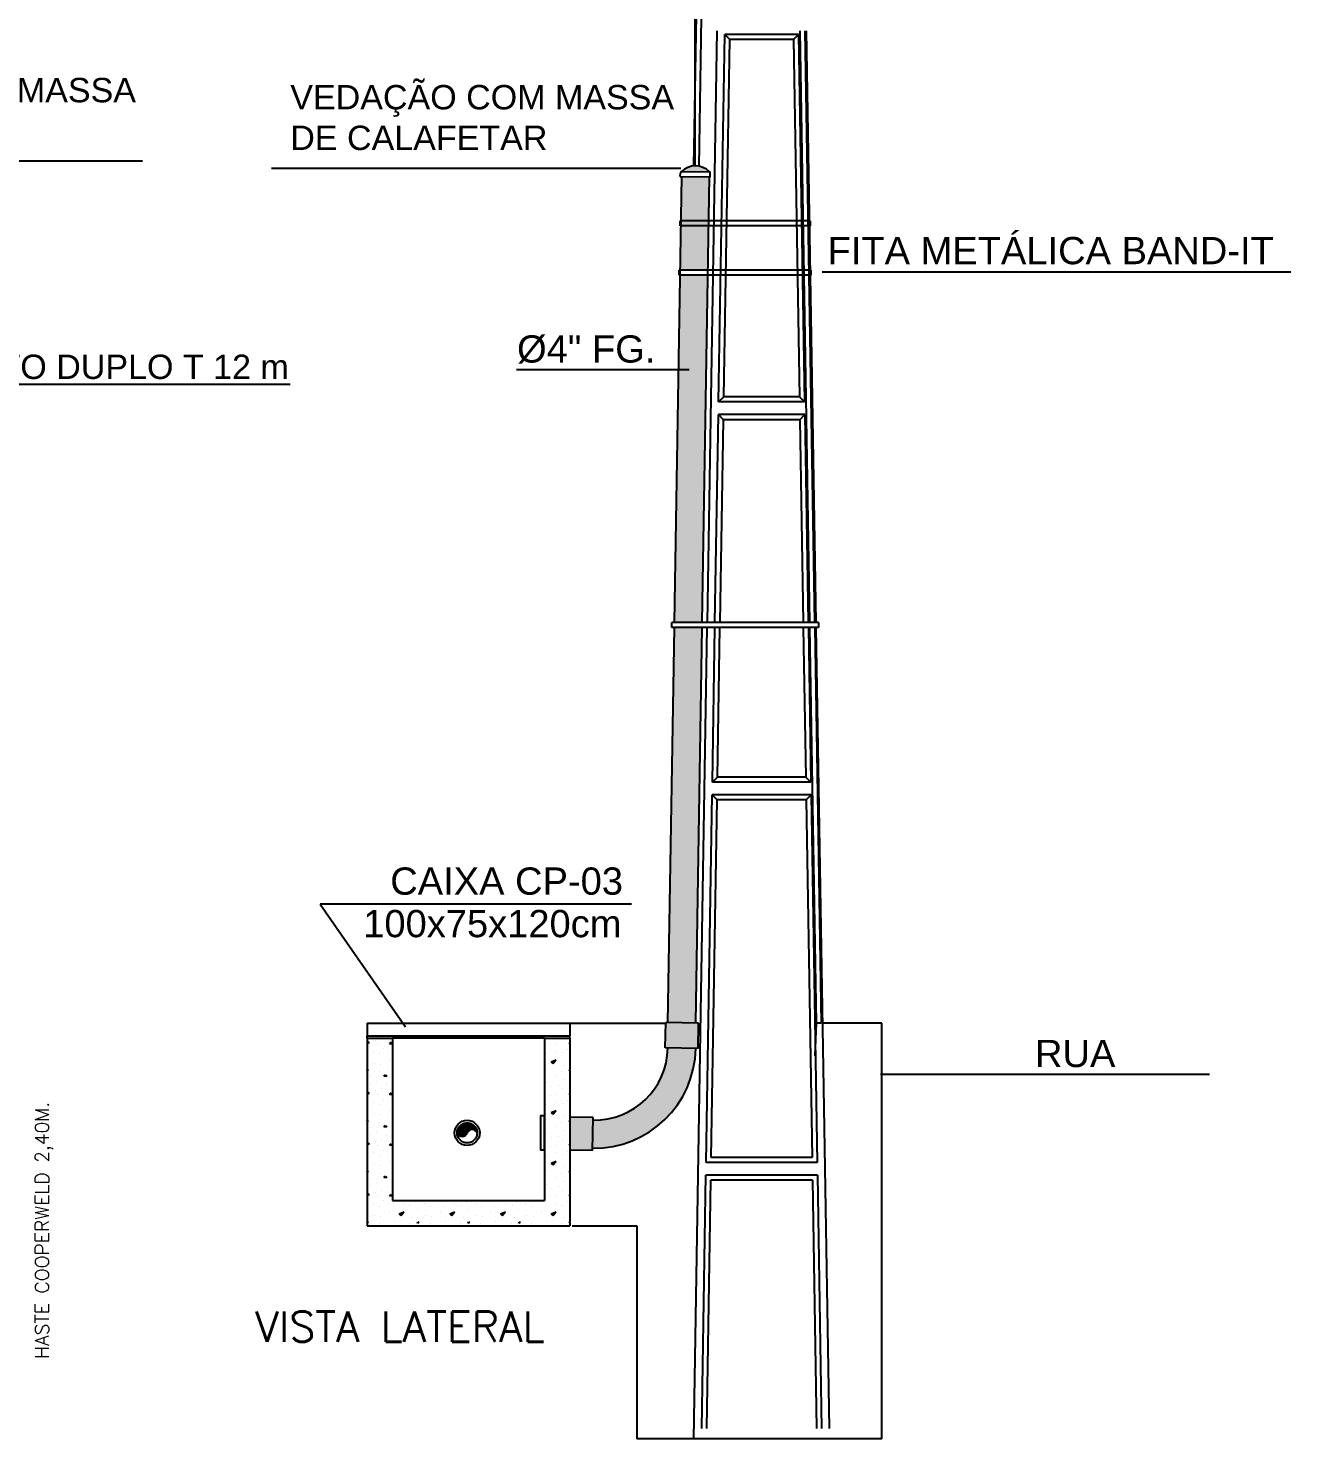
# Model space of a CAD drawing. Header units: metres. Extents: x 4188.7 to 4272.1, y 2012.8 to 2020.9.
# Drawn here: x 4239.839 to 4241.966, y 2015.596 to 2017.971 of the extents above; entities that cross this region are included whole.
import ezdxf

# ---------------------------------------------------------------- set-up
doc = ezdxf.new("R2010")
doc.units = ezdxf.units.M
doc.linetypes.add('USTATION2', pattern=[1, 0.75, -0.25])
for name, color, linetype in [('A-PARED', 7, 'Continuous'), ('A-TEXTO', 4, 'Continuous'), ('CONDUTOR', 5, 'Continuous'), ('ELE-ELO-FGO-2', 6, 'Continuous'), ('FIOS', 7, 'Continuous'), ('QUADRO DE CARGAS', 7, 'Continuous'), ('Rede elétrica', 7, 'Continuous'), ('TRAFO', 7, 'Continuous')]:
    doc.layers.add(name, color=color, linetype=linetype)
doc.styles.add('arial', font='arial.ttf')
doc.styles.add('REGUA_140_MM', font='romans.shx', dxfattribs={"height": 4})
doc.styles.add('REGUA_60_MM', font='romans.shx', dxfattribs={"height": 1.8})

# ---------------------------------------------------------------- blocks, each defined once
blk = doc.blocks.new('*X81')
at = {"color": 0}
for p, q in [((-54472.08, 48096.05), (-54468.33, 48099.81)), ((-54472.08, 48096.23), (-54468.51, 48099.81)), ((-54472.07, 48096.42), (-54468.7, 48099.79)), ((-54472.04, 48096.63), (-54468.9, 48099.77)), ((-54472.03, 48095.93), (-54468.15, 48099.81)), ((-54472, 48096.84), (-54469.12, 48099.73)), ((-54471.97, 48095.81), (-54467.99, 48099.79)), ((-54471.94, 48097.08), (-54469.35, 48099.67)), ((-54471.91, 48095.7), (-54467.83, 48099.78)), ((-54471.86, 48097.34), (-54469.61, 48099.59)), ((-54471.84, 48095.59), (-54467.68, 48099.75)), ((-54471.76, 48095.49), (-54467.53, 48099.72)), ((-54471.74, 48097.64), (-54469.91, 48099.46)), ((-54471.68, 48095.4), (-54467.39, 48099.69)), ((-54471.59, 48095.31), (-54467.25, 48099.65)), ((-54471.53, 48098.02), (-54470.29, 48099.26)), ((-54471.5, 48095.22), (-54467.12, 48099.61)), ((-54471.4, 48095.14), (-54466.99, 48099.56)), ((-54471.3, 48095.07), (-54466.86, 48099.51)), ((-54471.19, 48095.01), (-54466.74, 48099.45)), ((-54471.07, 48094.94), (-54466.62, 48099.4)), ((-54470.95, 48094.89), (-54466.5, 48099.33)), ((-54470.82, 48094.84), (-54466.39, 48099.27)), ((-54470.68, 48094.81), (-54466.28, 48099.2)), ((-54470.53, 48094.78), (-54466.18, 48099.13)), ((-54470.38, 48094.76), (-54466.08, 48099.05)), ((-54470.21, 48094.75), (-54465.98, 48098.98)), ((-54470.02, 48094.76), (-54465.88, 48098.9)), ((-54467.56, 48097.04), (-54465.79, 48098.81)), ((-54467.19, 48097.23), (-54465.7, 48098.73)), ((-54466.93, 48097.31), (-54465.61, 48098.64)), ((-54466.72, 48097.36), (-54465.53, 48098.55)), ((-54466.52, 48097.37), (-54465.44, 48098.45)), ((-54469.81, 48094.79), (-54468.12, 48096.48)), ((-54469.57, 48094.85), (-54468.32, 48096.11)), ((-54469.26, 48094.99), (-54468.46, 48095.79)), ((-54466.35, 48097.37), (-54465.37, 48098.35)), ((-54466.19, 48097.35), (-54465.29, 48098.25)), ((-54466.04, 48097.33), (-54465.22, 48098.15)), ((-54465.9, 48097.29), (-54465.15, 48098.04)), ((-54465.76, 48097.25), (-54465.08, 48097.93)), ((-54465.64, 48097.2), (-54465.02, 48097.81)), ((-54465.52, 48097.14), (-54464.96, 48097.7)), ((-54465.41, 48097.07), (-54464.9, 48097.58)), ((-54465.3, 48097), (-54464.85, 48097.45)), ((-54465.2, 48096.93), (-54464.8, 48097.32)), ((-54465.11, 48096.84), (-54464.76, 48097.19)), ((-54465.02, 48096.76), (-54464.72, 48097.05)), ((-54464.93, 48096.66), (-54464.68, 48096.91)), ((-54464.86, 48096.56), (-54464.65, 48096.77)), ((-54464.78, 48096.46), (-54464.63, 48096.62)), ((-54464.72, 48096.35), (-54464.61, 48096.46)), ((-54464.66, 48096.23), (-54464.59, 48096.3)), ((-54464.6, 48096.11), (-54464.58, 48096.13))]:
    blk.add_line(p, q, dxfattribs=at)
blk = doc.blocks.new('*X82')
at = {"color": 0}
for p, q in [((14.044, -3.832), (14.0407, -3.8276)), ((14.0407, -3.8309), (14.044, -3.832)), ((14.096, -3.832), (14.096, -3.832)), ((14.116, -3.836), (14.116, -3.836)), ((14.744, -3.826), (14.742, -3.832)), ((14.742, -3.832), (14.752, -3.832)), ((14.752, -3.832), (14.744, -3.826)), ((14.798, -3.834), (14.798, -3.834)), ((14.808, -3.818), (14.808, -3.818)), ((14.838, -3.824), (14.832, -3.828)), ((14.832, -3.828), (14.8407, -3.8309)), ((14.8407, -3.8276), (14.838, -3.824)), ((14.042, -3.884), (14.042, -3.884)), ((14.05, -3.856), (14.05, -3.856)), ((14.068, -3.868), (14.068, -3.868)), ((14.094, -3.862), (14.094, -3.862)), ((14.136, -3.872), (14.136, -3.872)), ((14.776, -3.852), (14.776, -3.852)), ((14.79, -3.872), (14.79, -3.872)), ((14.814, -3.862), (14.814, -3.862)), ((14.042, -3.94), (14.0407, -3.9361)), ((14.0407, -3.9391), (14.042, -3.94)), ((14.06, -3.916), (14.06, -3.916)), ((14.072, -3.942), (14.072, -3.942)), ((14.094, -3.896), (14.114, -3.904)), ((14.106, -3.91), (14.094, -3.896)), ((14.114, -3.904), (14.106, -3.91)), ((14.132, -3.932), (14.132, -3.932)), ((14.752, -3.896), (14.752, -3.896)), ((14.786, -3.912), (14.786, -3.912)), ((14.792, -3.942), (14.792, -3.942)), ((14.812, -3.908), (14.812, -3.908)), ((14.84, -3.934), (14.836, -3.936)), ((14.836, -3.936), (14.8407, -3.9391)), ((14.8407, -3.9361), (14.84, -3.934)), ((14.066, -3.974), (14.066, -3.974)), ((14.084, -3.996), (14.084, -3.996)), ((14.098, -3.958), (14.098, -3.958)), ((14.114, -4.002), (14.114, -4.002)), ((14.132, -3.986), (14.132, -3.986)), ((14.768, -3.954), (14.762, -3.96)), ((14.762, -3.96), (14.774, -3.96)), ((14.762, -3.994), (14.762, -3.994)), ((14.774, -3.96), (14.768, -3.954)), ((14.802, -3.98), (14.802, -3.98)), ((14.826, -3.99), (14.826, -3.99)), ((14.828, -3.962), (14.828, -3.962)), ((14.044, -4.032), (14.0407, -4.0276)), ((14.0407, -4.0309), (14.044, -4.032)), ((14.05, -4.056), (14.05, -4.056)), ((14.07, -4.01), (14.07, -4.01)), ((14.094, -4.062), (14.094, -4.062)), ((14.096, -4.032), (14.096, -4.032)), ((14.116, -4.036), (14.116, -4.036)), ((14.744, -4.026), (14.742, -4.032)), ((14.742, -4.032), (14.752, -4.032)), ((14.752, -4.032), (14.744, -4.026)), ((14.776, -4.052), (14.776, -4.052)), ((14.784, -4.01), (14.784, -4.01)), ((14.798, -4.034), (14.798, -4.034)), ((14.808, -4.018), (14.808, -4.018)), ((14.814, -4.062), (14.814, -4.062)), ((14.838, -4.024), (14.832, -4.028)), ((14.832, -4.028), (14.8407, -4.0309)), ((14.8407, -4.0276), (14.838, -4.024)), ((14.042, -4.084), (14.042, -4.084)), ((14.06, -4.116), (14.06, -4.116)), ((14.068, -4.068), (14.068, -4.068)), ((14.094, -4.096), (14.114, -4.104)), ((14.106, -4.11), (14.094, -4.096)), ((14.114, -4.104), (14.106, -4.11)), ((14.136, -4.072), (14.136, -4.072)), ((14.752, -4.096), (14.752, -4.096)), ((14.786, -4.112), (14.786, -4.112)), ((14.79, -4.072), (14.79, -4.072)), ((14.812, -4.108), (14.812, -4.108)), ((14.042, -4.14), (14.0407, -4.1361)), ((14.0407, -4.1391), (14.042, -4.14)), ((14.072, -4.142), (14.072, -4.142)), ((14.098, -4.158), (14.098, -4.158)), ((14.132, -4.132), (14.132, -4.132)), ((14.768, -4.154), (14.762, -4.16)), ((14.762, -4.16), (14.774, -4.16)), ((14.774, -4.16), (14.768, -4.154)), ((14.792, -4.142), (14.792, -4.142)), ((14.828, -4.162), (14.828, -4.162)), ((14.84, -4.134), (14.836, -4.136)), ((14.836, -4.136), (14.8407, -4.1391)), ((14.8407, -4.1361), (14.84, -4.134)), ((14.044, -4.232), (14.0407, -4.2276)), ((14.066, -4.174), (14.066, -4.174)), ((14.07, -4.21), (14.07, -4.21)), ((14.084, -4.196), (14.084, -4.196)), ((14.114, -4.202), (14.114, -4.202)), ((14.132, -4.186), (14.132, -4.186)), ((14.744, -4.226), (14.742, -4.232)), ((14.752, -4.232), (14.744, -4.226)), ((14.762, -4.194), (14.762, -4.194)), ((14.784, -4.21), (14.784, -4.21)), ((14.802, -4.18), (14.802, -4.18)), ((14.808, -4.218), (14.808, -4.218)), ((14.826, -4.19), (14.826, -4.19)), ((14.838, -4.224), (14.832, -4.228)), ((14.832, -4.228), (14.8407, -4.2309)), ((14.8407, -4.2276), (14.838, -4.224)), ((14.0407, -4.2309), (14.044, -4.232)), ((14.042, -4.284), (14.042, -4.284)), ((14.05, -4.256), (14.05, -4.256)), ((14.068, -4.268), (14.068, -4.268)), ((14.094, -4.262), (14.094, -4.262)), ((14.096, -4.232), (14.096, -4.232)), ((14.116, -4.236), (14.116, -4.236)), ((14.136, -4.272), (14.136, -4.272)), ((14.742, -4.232), (14.752, -4.232)), ((14.776, -4.252), (14.776, -4.252)), ((14.79, -4.272), (14.79, -4.272)), ((14.798, -4.234), (14.798, -4.234)), ((14.814, -4.262), (14.814, -4.262)), ((14.042, -4.34), (14.0407, -4.3361)), ((14.0407, -4.3391), (14.042, -4.34)), ((14.06, -4.316), (14.06, -4.316)), ((14.094, -4.296), (14.114, -4.304)), ((14.106, -4.31), (14.094, -4.296)), ((14.114, -4.304), (14.106, -4.31)), ((14.132, -4.332), (14.132, -4.332)), ((14.752, -4.296), (14.752, -4.296)), ((14.786, -4.312), (14.786, -4.312)), ((14.812, -4.308), (14.812, -4.308)), ((14.84, -4.334), (14.836, -4.336)), ((14.836, -4.336), (14.8407, -4.3391)), ((14.8407, -4.3361), (14.84, -4.334)), ((14.066, -4.374), (14.066, -4.374)), ((14.072, -4.342), (14.072, -4.342)), ((14.084, -4.396), (14.084, -4.396)), ((14.098, -4.358), (14.098, -4.358)), ((14.132, -4.386), (14.132, -4.386)), ((14.768, -4.354), (14.762, -4.36)), ((14.762, -4.36), (14.774, -4.36)), ((14.762, -4.394), (14.762, -4.394)), ((14.774, -4.36), (14.768, -4.354)), ((14.792, -4.342), (14.792, -4.342)), ((14.802, -4.38), (14.802, -4.38)), ((14.826, -4.39), (14.826, -4.39)), ((14.828, -4.362), (14.828, -4.362)), ((14.044, -4.432), (14.0407, -4.4276)), ((14.0407, -4.4309), (14.044, -4.432)), ((14.07, -4.41), (14.07, -4.41)), ((14.096, -4.432), (14.096, -4.432)), ((14.114, -4.402), (14.114, -4.402)), ((14.116, -4.436), (14.116, -4.436)), ((14.744, -4.426), (14.742, -4.432)), ((14.742, -4.432), (14.752, -4.432)), ((14.752, -4.432), (14.744, -4.426)), ((14.784, -4.41), (14.784, -4.41)), ((14.798, -4.434), (14.798, -4.434)), ((14.808, -4.418), (14.808, -4.418)), ((14.838, -4.424), (14.832, -4.428)), ((14.832, -4.428), (14.8407, -4.4309)), ((14.8407, -4.4276), (14.838, -4.424)), ((14.042, -4.484), (14.042, -4.484)), ((14.05, -4.456), (14.05, -4.456)), ((14.068, -4.468), (14.068, -4.468)), ((14.094, -4.462), (14.094, -4.462)), ((14.094, -4.496), (14.114, -4.504)), ((14.106, -4.51), (14.094, -4.496)), ((14.114, -4.504), (14.106, -4.51)), ((14.136, -4.472), (14.136, -4.472)), ((14.152, -4.496), (14.152, -4.496)), ((14.176, -4.452), (14.176, -4.452)), ((14.19, -4.472), (14.19, -4.472)), ((14.214, -4.462), (14.214, -4.462)), ((14.242, -4.484), (14.242, -4.484)), ((14.25, -4.456), (14.25, -4.456)), ((14.268, -4.468), (14.268, -4.468)), ((14.294, -4.462), (14.294, -4.462)), ((14.294, -4.496), (14.314, -4.504)), ((14.306, -4.51), (14.294, -4.496)), ((14.314, -4.504), (14.306, -4.51)), ((14.336, -4.472), (14.336, -4.472)), ((14.352, -4.496), (14.352, -4.496)), ((14.376, -4.452), (14.376, -4.452)), ((14.39, -4.472), (14.39, -4.472)), ((14.414, -4.462), (14.414, -4.462)), ((14.442, -4.484), (14.442, -4.484)), ((14.45, -4.456), (14.45, -4.456)), ((14.468, -4.468), (14.468, -4.468)), ((14.494, -4.462), (14.494, -4.462)), ((14.494, -4.496), (14.514, -4.504)), ((14.506, -4.51), (14.494, -4.496)), ((14.514, -4.504), (14.506, -4.51)), ((14.536, -4.472), (14.536, -4.472)), ((14.552, -4.496), (14.552, -4.496)), ((14.576, -4.452), (14.576, -4.452)), ((14.59, -4.472), (14.59, -4.472)), ((14.614, -4.462), (14.614, -4.462)), ((14.642, -4.484), (14.642, -4.484)), ((14.65, -4.456), (14.65, -4.456)), ((14.668, -4.468), (14.668, -4.468)), ((14.694, -4.462), (14.694, -4.462)), ((14.694, -4.496), (14.714, -4.504)), ((14.706, -4.51), (14.694, -4.496)), ((14.714, -4.504), (14.706, -4.51)), ((14.736, -4.472), (14.736, -4.472)), ((14.752, -4.496), (14.752, -4.496)), ((14.776, -4.452), (14.776, -4.452)), ((14.79, -4.472), (14.79, -4.472)), ((14.814, -4.462), (14.814, -4.462)), ((14.042, -4.54), (14.0407, -4.5361)), ((14.0407, -4.5391), (14.042, -4.54)), ((14.06, -4.516), (14.06, -4.516)), ((14.072, -4.542), (14.072, -4.542)), ((14.132, -4.532), (14.132, -4.532)), ((14.186, -4.512), (14.186, -4.512)), ((14.192, -4.542), (14.192, -4.542)), ((14.212, -4.508), (14.212, -4.508)), ((14.24, -4.534), (14.236, -4.536)), ((14.236, -4.536), (14.242, -4.54)), ((14.242, -4.54), (14.24, -4.534)), ((14.26, -4.516), (14.26, -4.516)), ((14.272, -4.542), (14.272, -4.542)), ((14.332, -4.532), (14.332, -4.532)), ((14.386, -4.512), (14.386, -4.512)), ((14.392, -4.542), (14.392, -4.542)), ((14.412, -4.508), (14.412, -4.508)), ((14.44, -4.534), (14.436, -4.536)), ((14.436, -4.536), (14.442, -4.54)), ((14.442, -4.54), (14.44, -4.534)), ((14.46, -4.516), (14.46, -4.516)), ((14.472, -4.542), (14.472, -4.542)), ((14.532, -4.532), (14.532, -4.532)), ((14.586, -4.512), (14.586, -4.512)), ((14.592, -4.542), (14.592, -4.542)), ((14.612, -4.508), (14.612, -4.508)), ((14.64, -4.534), (14.636, -4.536)), ((14.636, -4.536), (14.642, -4.54)), ((14.642, -4.54), (14.64, -4.534)), ((14.66, -4.516), (14.66, -4.516)), ((14.672, -4.542), (14.672, -4.542)), ((14.732, -4.532), (14.732, -4.532)), ((14.786, -4.512), (14.786, -4.512)), ((14.792, -4.542), (14.792, -4.542)), ((14.812, -4.508), (14.812, -4.508)), ((14.84, -4.534), (14.836, -4.536)), ((14.836, -4.536), (14.8407, -4.5391)), ((14.8407, -4.5361), (14.84, -4.534))]:
    blk.add_line(p, q, dxfattribs=at)

msp = doc.modelspace()

# ---------------------------------------------------------------- hatches: boundary and pattern name
msp.add_hatch(color=256).paths.add_polyline_path([(4240.93961, 2017.73004), (4240.9396, 2017.72984, -0.081802), (4240.94056, 2017.72998), (4240.98656, 2017.72922), (4240.98657, 2017.72973, 0.3989192)])
at = {"layer": 'ELE-ELO-FGO-2'}
h = msp.add_hatch(color=0, dxfattribs=at)
h.paths.add_polyline_path([(4240.96339, 2016.29584), (4240.91644, 2016.29662), (4240.92742, 2016.96176), (4240.97438, 2016.96176)])
h.paths.add_polyline_path([(4240.93721, 2017.55526), (4240.98418, 2017.55526), (4240.97452, 2016.9703), (4240.92756, 2016.9703)])
h.paths.add_polyline_path([(4240.98569, 2017.64707), (4240.98555, 2017.63853), (4240.93858, 2017.63853), (4240.93872, 2017.64707)])
h.paths.add_polyline_path([(4240.93858, 2017.63853), (4240.98555, 2017.63853), (4240.98432, 2017.5638), (4240.93735, 2017.5638)])
h.paths.add_polyline_path([(4240.93995, 2017.72145), (4240.9869, 2017.72068), (4240.98569, 2017.64707), (4240.93872, 2017.64707)])
h = msp.add_hatch(color=0, dxfattribs=at)
h.paths.add_polyline_path([(4240.75144, 2016.13709), (4240.79068, 2016.13644), (4240.78976, 2016.08095), (4240.75144, 2016.08158)])
h.paths.add_polyline_path([(4240.79061, 2016.13217, 0.4142136), (4240.91644, 2016.25392), (4240.96339, 2016.25315, -0.4142136), (4240.78983, 2016.08522)])
h.paths.add_polyline_path([(4240.91268, 2016.28516), (4240.96819, 2016.28516), (4240.96766, 2016.25307), (4240.91217, 2016.25399)])
h.paths.add_polyline_path([(4240.91272, 2016.28729), (4240.96823, 2016.28729), (4240.96819, 2016.28516), (4240.91268, 2016.28516)])
h.paths.add_polyline_path([(4240.91275, 2016.28943), (4240.96826, 2016.28943), (4240.96823, 2016.28729), (4240.91272, 2016.28729)])
h.paths.add_polyline_path([(4240.91279, 2016.29156), (4240.9683, 2016.29156), (4240.96826, 2016.28943), (4240.91275, 2016.28943)])
h.paths.add_polyline_path([(4240.91282, 2016.2937), (4240.96833, 2016.2937), (4240.9683, 2016.29156), (4240.91279, 2016.29156)])
h.paths.add_polyline_path([(4240.91286, 2016.29583), (4240.9641, 2016.29583), (4240.96836, 2016.29576), (4240.96833, 2016.2937), (4240.91282, 2016.2937)])

# ---------------------------------------------------------------- linework, layer by layer
at = {"color": 5}
for p, q in [((4240.97975, 2018.93892), (4240.95996, 2017.73912)), ((4240.9626, 2017.73925), (4240.9626, 2018.92924)), ((4240.98829, 2018.93878), (4240.96849, 2017.7388))]:
    msp.add_line(p, q, dxfattribs=at)
at = {"color": 7}
for p, q in [((4240.03194, 2017.74715), (4239.34287, 2017.74715)), ((4240.93816, 2017.73521), (4240.24908, 2017.73521)), ((4240.28048, 2017.3711), (4239.20741, 2017.3711))]:
    msp.add_line(p, q, dxfattribs=at)
msp.add_line((4240.75518, 2015.9543), (4240.86411, 2015.9543))
at = {"color": 7, "linetype": 'USTATION2'}
msp.add_circle((4240.57846, 2016.11078), 0.0169, dxfattribs=at)
msp.add_arc((4240.96293, 2017.70514), 0.03412, 45.53157, 134.46843)
at = {"color": 7}
for centre, start, end in [((4240.57002, 2016.11386), 200.06919, 339.93081), ((4240.58691, 2016.10769), 20.06919, 159.93081)]:
    msp.add_arc(centre, 0.00899, start, end, dxfattribs=at)
at = {"layer": 'A-PARED'}
for p, q in [((4240.98306, 2016.9703), (4240.99951, 2017.96696)), ((4241.002, 2017.34178), (4241.01222, 2017.96081)), ((4241.01068, 2017.35032), (4241.02061, 2017.95227)), ((4241.13666, 2017.96081), (4241.01222, 2017.96081)), ((4241.02061, 2017.95227), (4241.01222, 2017.96081)), ((4241.12826, 2017.95227), (4241.02061, 2017.95227)), ((4241.13666, 2017.96081), (4241.12826, 2017.95227)), ((4241.12826, 2017.95227), (4241.13819, 2017.35032)), ((4241.13666, 2017.96081), (4241.14687, 2017.34178)), ((4241.13862, 2017.96696), (4241.15506, 2016.9703)), ((4241.14716, 2017.96696), (4241.1636, 2016.9703)), ((4241.14937, 2017.96696), (4241.16581, 2016.9703)), ((4240.92756, 2016.9703), (4240.93995, 2017.72145)), ((4240.93744, 2017.72149), (4240.93753, 2017.72704)), ((4240.93744, 2017.72149), (4240.98777, 2017.72066)), ((4240.94056, 2017.72998), (4240.98791, 2017.7292)), ((4240.97452, 2016.9703), (4240.9869, 2017.72068)), ((4240.98777, 2017.72039), (4240.98791, 2017.7292)), ((4240.93716, 2017.63853), (4240.9373, 2017.64707)), ((4241.15606, 2017.64707), (4240.9373, 2017.64707)), ((4241.15606, 2017.64707), (4241.15621, 2017.63853)), ((4241.15621, 2017.63853), (4240.93716, 2017.63853)), ((4241.15802, 2017.5638), (4240.93561, 2017.5638)), ((4240.93561, 2017.55526), (4240.93561, 2017.5638)), ((4241.15802, 2017.55526), (4240.93561, 2017.55526)), ((4241.15802, 2017.55526), (4241.15802, 2017.5638)), ((4240.66164, 2017.39638), (4240.95254, 2017.39638)), ((4241.01068, 2017.35032), (4241.002, 2017.34178)), ((4241.14687, 2017.34178), (4241.002, 2017.34178)), ((4241.13819, 2017.35032), (4241.01068, 2017.35032)), ((4241.14687, 2017.34178), (4241.13819, 2017.35032)), ((4240.99587, 2016.9703), (4241.00165, 2017.32043)), ((4241.14722, 2017.32043), (4241.00165, 2017.32043)), ((4241.01005, 2017.31189), (4241.00165, 2017.32043)), ((4241.00441, 2016.9703), (4241.01005, 2017.31189)), ((4241.13883, 2017.31189), (4241.01005, 2017.31189)), ((4241.13883, 2017.31189), (4241.14722, 2017.32043)), ((4241.13883, 2017.31189), (4241.14446, 2016.9703)), ((4241.14722, 2017.32043), (4241.153, 2016.9703)), ((4240.91644, 2016.29662), (4240.92742, 2016.96176)), ((4240.92315, 2016.96176), (4240.92329, 2016.9703)), ((4241.17022, 2016.96176), (4240.92315, 2016.96176)), ((4241.17008, 2016.9703), (4240.92329, 2016.9703)), ((4240.96038, 2015.59558), (4240.98292, 2016.96176)), ((4240.9634, 2016.29595), (4240.97438, 2016.96176)), ((4240.99144, 2016.7014), (4240.99573, 2016.96176)), ((4241.00012, 2016.70994), (4241.00427, 2016.96176)), ((4241.1446, 2016.96176), (4241.14876, 2016.70994)), ((4241.15314, 2016.96176), (4241.15744, 2016.7014)), ((4241.1552, 2016.96176), (4241.16619, 2016.29583)), ((4241.16374, 2016.96176), (4241.17473, 2016.29583)), ((4241.16595, 2016.96176), (4241.18821, 2015.61276)), ((4241.17008, 2016.9703), (4241.17022, 2016.96176)), ((4241.00012, 2016.70994), (4240.99144, 2016.7014)), ((4241.15744, 2016.7014), (4240.99144, 2016.7014)), ((4241.14876, 2016.70994), (4241.00012, 2016.70994)), ((4241.15744, 2016.7014), (4241.14876, 2016.70994)), ((4240.98087, 2016.06103), (4240.99108, 2016.68006)), ((4240.98955, 2016.06956), (4240.99948, 2016.67152)), ((4241.15779, 2016.68006), (4240.99108, 2016.68006)), ((4240.99108, 2016.68006), (4240.99948, 2016.67152)), ((4241.14939, 2016.67152), (4240.99948, 2016.67152)), ((4241.14939, 2016.67152), (4241.15779, 2016.68006)), ((4241.14939, 2016.67152), (4241.15932, 2016.06956)), ((4241.15779, 2016.68006), (4241.168, 2016.06103)), ((4240.75144, 2016.29583), (4240.91286, 2016.29583)), ((4240.91217, 2016.25399), (4240.91287, 2016.29668)), ((4240.96836, 2016.29576), (4240.91287, 2016.29668)), ((4240.96766, 2016.25307), (4240.96836, 2016.29576)), ((4241.27677, 2016.29583), (4241.17694, 2016.29583)), ((4240.4099, 2016.27022), (4240.4099, 2016.27449)), ((4240.70875, 2016.27022), (4240.45259, 2016.27022)), ((4240.75144, 2016.27022), (4240.75144, 2016.27449)), ((4240.96766, 2016.25307), (4240.91217, 2016.25399)), ((4240.79068, 2016.13644), (4240.75144, 2016.13709)), ((4240.78976, 2016.08095), (4240.79068, 2016.13644)), ((4240.78976, 2016.08095), (4240.75144, 2016.08158)), ((4241.168, 2016.06103), (4240.98087, 2016.06103)), ((4241.15932, 2016.06956), (4240.98955, 2016.06956)), ((4240.97347, 2015.61276), (4240.98052, 2016.03968)), ((4241.16836, 2016.03968), (4240.98052, 2016.03968)), ((4240.98201, 2015.61276), (4240.98892, 2016.03114)), ((4241.15996, 2016.03114), (4240.98892, 2016.03114)), ((4241.15996, 2016.03114), (4241.16686, 2015.61276)), ((4241.16836, 2016.03968), (4241.1754, 2015.61276))]:
    msp.add_line(p, q, dxfattribs=at)
at = {"layer": 'A-PARED', "color": 7}
for p, q in [((4240.4099, 2016.29583), (4240.75144, 2016.29583)), ((4240.4099, 2016.29583), (4240.4099, 2016.27449)), ((4240.75144, 2016.29583), (4240.75144, 2016.27449)), ((4241.27677, 2015.59558), (4241.27677, 2016.29583)), ((4240.4099, 2016.27449), (4240.75144, 2016.27449)), ((4240.4099, 2016.27022), (4240.4099, 2015.9543)), ((4240.4099, 2016.27022), (4240.4099, 2015.9543)), ((4240.4099, 2016.27022), (4240.45259, 2016.27022)), ((4240.45259, 2016.27022), (4240.45259, 2015.99699)), ((4240.45259, 2016.27022), (4240.45259, 2015.99699)), ((4240.70875, 2016.27022), (4240.70875, 2015.99699)), ((4240.70875, 2016.27022), (4240.75144, 2016.27022)), ((4240.75144, 2016.27022), (4240.75144, 2015.9543)), ((4241.27462, 2016.20975), (4241.82859, 2016.20975)), ((4240.45259, 2015.99699), (4240.70875, 2015.99699)), ((4240.4099, 2015.9543), (4240.75144, 2015.9543)), ((4240.86411, 2015.9543), (4240.86411, 2015.59558)), ((4241.27677, 2015.59558), (4240.86411, 2015.59558))]:
    msp.add_line(p, q, dxfattribs=at)
at = {"layer": 'A-PARED', "color": 3}
msp.add_line((4241.16619, 2016.29583), (4241.16397, 2016.24054), dxfattribs=at)
at = {"layer": 'A-PARED'}
msp.add_lwpolyline([(4240.70875, 2016.13931), (4240.70227, 2016.13931), (4240.70227, 2016.08242), (4240.70875, 2016.08242)], close=True, dxfattribs=at)
for centre, radius, start, end in [((4240.94052, 2017.72699), 0.00299, 89.05471, 179.05471), ((4240.79265, 2016.25596), 0.17077, 269.05471, 359.05471), ((4240.79265, 2016.25596), 0.12381, 269.05471, 359.05471)]:
    msp.add_arc(centre, radius, start, end, dxfattribs=at)
at = {"layer": 'FIOS'}
msp.add_line((4241.17473, 2016.29583), (4241.16619, 2016.29569), dxfattribs=at)
at = {"layer": 'QUADRO DE CARGAS'}
msp.add_circle((4240.57846, 2016.11078), 0.02115, dxfattribs=at)
at = {"layer": 'Rede elétrica'}
for p, q in [((4240.33111, 2016.49625), (4240.47444, 2016.2896)), ((4240.85536, 2016.49625), (4240.33111, 2016.49625))]:
    msp.add_line(p, q, dxfattribs=at)
at = {"layer": 'TRAFO'}
msp.add_line((4241.17616, 2017.56105), (4241.96552, 2017.56105), dxfattribs=at)

# ---------------------------------------------------------------- block references
at = {"color": 7, "xscale": 0.004505488753819373, "yscale": 0.004505488753819373, "zscale": 0.004505488753819373}
msp.add_blockref('*X81', (4485.98542, 1799.41452), dxfattribs=at)
at = {"layer": 'A-PARED', "xscale": -0.4269175492743696, "yscale": 0.4269175492743696, "zscale": 0.4269175492743696}
msp.add_blockref('*X82', (4246.74566, 2017.89677), dxfattribs=at)

# ---------------------------------------------------------------- texts
at = {"color": 7, "style": 'arial'}
for s, p in [('VEDAÇÃO COM MASSA', (4239.37446, 2017.8465)), ('VEDAÇÃO COM MASSA', (4240.28067, 2017.83456)), ('DE CALAFETAR', (4240.28067, 2017.76614)), ('POSTE DE CONCRETO DUPLO T 12 m', (4239.23701, 2017.38048))]:
    msp.add_text(s, height=0.0410246, dxfattribs=at).set_placement(p)
at = {"layer": 'A-TEXTO', "style": 'REGUA_60_MM'}
msp.add_text('HASTE COOPERWELD 2,40M.', height=0.0230535, rotation=90, dxfattribs=at).set_placement((4239.87417, 2015.73047))
at = {"layer": 'A-TEXTO', "color": 3, "style": 'REGUA_140_MM'}
msp.add_text('VISTA LATERAL', height=0.0512301, dxfattribs=at).set_placement((4240.22181, 2015.75896))
at = {"layer": 'CONDUTOR', "color": 5, "lineweight": 20, "style": 'arial'}
for s, height, p in [('FITA METÁLICA BAND-IT', 0.0459017, (4241.18538, 2017.57377)), ('%%C4" FG.', 0.045902, (4240.66255, 2017.40808)), ('CAIXA CP-03', 0.0459017, (4240.44898, 2016.51191)), ('100x75x120cm', 0.0459017, (4240.40352, 2016.44031)), ('RUA ', 0.045902, (4241.53479, 2016.22158))]:
    msp.add_text(s, height=height, dxfattribs=at).set_placement(p)

doc.saveas('drawing.dxf')
